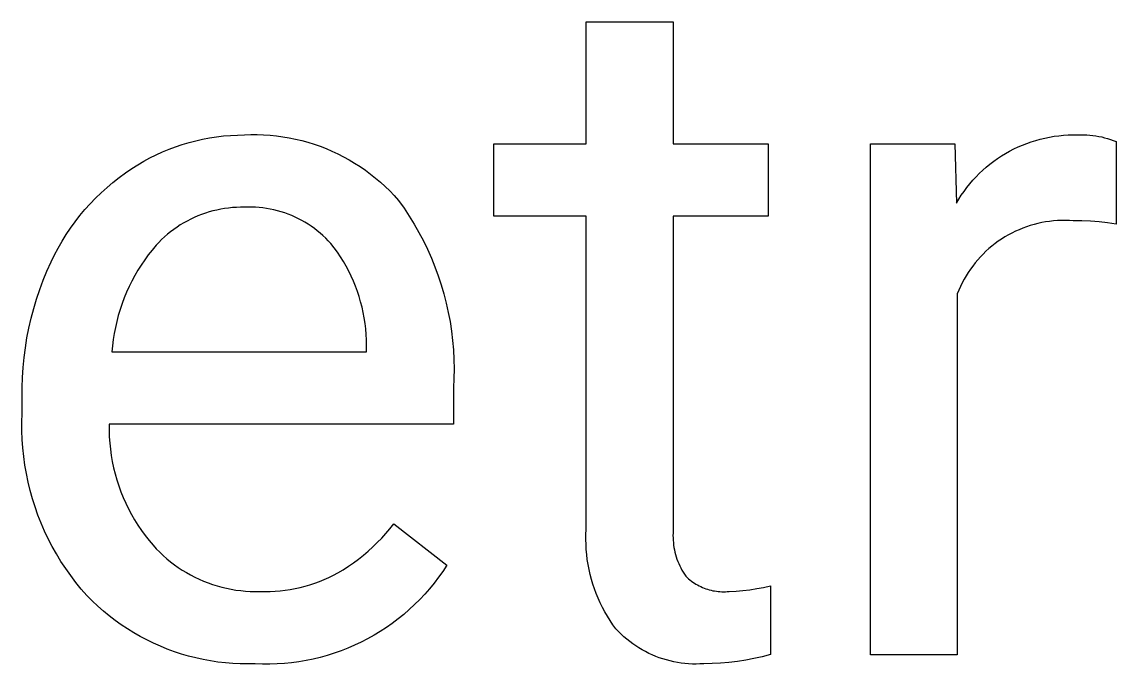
# Model space of a CAD drawing. Header units: millimetres. Extents: x 1383 to 4664, y -160 to 2132.
# Drawn here: x 4521.85 to 4559.32, y 130.21 to 152.19 of the extents above; entities that cross this region are included whole.
import ezdxf

# ---------------------------------------------------------------- set-up
doc = ezdxf.new("R2010")
doc.units = ezdxf.units.MM
doc.header["$MEASUREMENT"] = 0
doc.layers.add('Domyślny', color=7, linetype='Continuous', true_color=0x000000)

msp = doc.modelspace()

# ---------------------------------------------------------------- linework, layer by layer
at = {"layer": 'Domyślny'}
for p, q in [((4541.174, 148.017), (4541.174, 152.195)), ((4541.174, 152.195), (4544.153, 152.195)), ((4544.153, 152.195), (4544.153, 148.017)), ((4527.339, 147.999), (4527.569, 148.068)), ((4527.569, 148.068), (4527.801, 148.129)), ((4527.801, 148.129), (4528.035, 148.182)), ((4528.035, 148.182), (4528.271, 148.226)), ((4528.271, 148.226), (4528.508, 148.263)), ((4528.508, 148.263), (4528.747, 148.291)), ((4528.747, 148.291), (4528.986, 148.311)), ((4528.986, 148.311), (4529.226, 148.323)), ((4529.226, 148.323), (4529.466, 148.326)), ((4529.466, 148.326), (4529.685, 148.335)), ((4529.685, 148.335), (4529.905, 148.335)), ((4529.905, 148.335), (4530.125, 148.329)), ((4530.125, 148.329), (4530.345, 148.315)), ((4530.345, 148.315), (4530.564, 148.293)), ((4530.564, 148.293), (4530.782, 148.264)), ((4530.782, 148.264), (4530.999, 148.228)), ((4530.999, 148.228), (4531.214, 148.185)), ((4531.214, 148.185), (4531.428, 148.134)), ((4531.428, 148.134), (4531.64, 148.076)), ((4531.64, 148.076), (4531.851, 148.011)), ((4556.262, 148.037), (4556.415, 148.09)), ((4556.415, 148.09), (4556.569, 148.139)), ((4556.569, 148.139), (4556.724, 148.182)), ((4556.724, 148.182), (4556.881, 148.219)), ((4556.881, 148.219), (4557.039, 148.251)), ((4557.039, 148.251), (4557.199, 148.278)), ((4557.199, 148.278), (4557.359, 148.299)), ((4557.359, 148.299), (4557.52, 148.314)), ((4557.52, 148.314), (4557.681, 148.324)), ((4557.681, 148.324), (4557.842, 148.328)), ((4557.842, 148.328), (4558.004, 148.326)), ((4558.004, 148.326), (4558.107, 148.33)), ((4558.107, 148.33), (4558.211, 148.33)), ((4558.211, 148.33), (4558.315, 148.327)), ((4558.315, 148.327), (4558.419, 148.32)), ((4558.419, 148.32), (4558.522, 148.309)), ((4558.522, 148.309), (4558.625, 148.295)), ((4558.625, 148.295), (4558.728, 148.277)), ((4558.728, 148.277), (4558.829, 148.256)), ((4558.829, 148.256), (4558.93, 148.231)), ((4558.93, 148.231), (4559.03, 148.202)), ((4559.03, 148.202), (4559.129, 148.171)), ((4559.129, 148.171), (4559.227, 148.135)), ((4559.227, 148.135), (4559.324, 148.097)), ((4559.324, 148.097), (4559.324, 145.273)), ((4526.448, 147.646), (4526.666, 147.746)), ((4526.666, 147.746), (4526.887, 147.838)), ((4526.887, 147.838), (4527.112, 147.923)), ((4527.112, 147.923), (4527.339, 147.999)), ((4531.851, 148.011), (4532.058, 147.939)), ((4532.058, 147.939), (4532.264, 147.86)), ((4532.264, 147.86), (4532.466, 147.774)), ((4532.466, 147.774), (4532.665, 147.681)), ((4532.665, 147.681), (4532.862, 147.581)), ((4538.005, 145.541), (4538.005, 148.017)), ((4538.005, 148.017), (4541.174, 148.017)), ((4544.153, 148.017), (4547.402, 148.017)), ((4547.402, 148.017), (4547.402, 145.541)), ((4550.908, 130.532), (4550.908, 148.017)), ((4550.908, 148.017), (4553.804, 148.017)), ((4553.804, 148.017), (4553.852, 145.986)), ((4555.396, 147.606), (4555.534, 147.69)), ((4555.534, 147.69), (4555.675, 147.77)), ((4555.675, 147.77), (4555.818, 147.844)), ((4555.818, 147.844), (4555.964, 147.913)), ((4555.964, 147.913), (4556.112, 147.978)), ((4556.112, 147.978), (4556.262, 148.037)), ((4525.613, 147.173), (4525.815, 147.302)), ((4525.815, 147.302), (4526.022, 147.424)), ((4526.022, 147.424), (4526.233, 147.539)), ((4526.233, 147.539), (4526.448, 147.646)), ((4532.862, 147.581), (4533.054, 147.475)), ((4533.054, 147.475), (4533.243, 147.363)), ((4533.243, 147.363), (4533.428, 147.244)), ((4554.877, 147.223), (4555.002, 147.326)), ((4555.002, 147.326), (4555.13, 147.424)), ((4555.13, 147.424), (4555.262, 147.517)), ((4555.262, 147.517), (4555.396, 147.606)), ((4525.176, 146.865), (4525.392, 147.023)), ((4525.392, 147.023), (4525.613, 147.173)), ((4533.428, 147.244), (4533.609, 147.119)), ((4533.609, 147.119), (4533.786, 146.988)), ((4533.786, 146.988), (4533.958, 146.851)), ((4554.525, 146.891), (4554.638, 147.006)), ((4554.638, 147.006), (4554.756, 147.117)), ((4554.756, 147.117), (4554.877, 147.223)), ((4524.761, 146.526), (4524.965, 146.699)), ((4524.965, 146.699), (4525.176, 146.865)), ((4533.958, 146.851), (4534.126, 146.709)), ((4534.126, 146.709), (4534.288, 146.56)), ((4534.288, 146.56), (4534.446, 146.407)), ((4554.21, 146.523), (4554.311, 146.649)), ((4554.311, 146.649), (4554.416, 146.772)), ((4554.416, 146.772), (4554.525, 146.891)), ((4524.371, 146.161), (4524.563, 146.347)), ((4524.563, 146.347), (4524.761, 146.526)), ((4534.446, 146.407), (4534.598, 146.248)), ((4534.598, 146.248), (4534.744, 146.084)), ((4553.935, 146.125), (4554.022, 146.261)), ((4554.022, 146.261), (4554.114, 146.394)), ((4554.114, 146.394), (4554.21, 146.523)), ((4524.006, 145.768), (4524.185, 145.968)), ((4524.185, 145.968), (4524.371, 146.161)), ((4528.789, 145.806), (4528.655, 145.783)), ((4528.923, 145.824), (4528.789, 145.806)), ((4529.059, 145.838), (4528.923, 145.824)), ((4529.194, 145.847), (4529.059, 145.838)), ((4529.33, 145.851), (4529.194, 145.847)), ((4529.466, 145.851), (4529.33, 145.851)), ((4529.593, 145.854), (4529.466, 145.851)), ((4529.721, 145.854), (4529.593, 145.854)), ((4529.848, 145.849), (4529.721, 145.854)), ((4529.975, 145.84), (4529.848, 145.849)), ((4530.102, 145.826), (4529.975, 145.84)), ((4530.229, 145.808), (4530.102, 145.826)), ((4530.354, 145.786), (4530.229, 145.808)), ((4534.744, 146.084), (4534.933, 145.819)), ((4534.933, 145.819), (4535.113, 145.548)), ((4553.852, 145.986), (4553.935, 146.125)), ((4523.67, 145.352), (4523.835, 145.563)), ((4523.835, 145.563), (4524.006, 145.768)), ((4527.628, 145.441), (4527.507, 145.379)), ((4527.75, 145.499), (4527.628, 145.441)), ((4527.875, 145.553), (4527.75, 145.499)), ((4528.002, 145.602), (4527.875, 145.553)), ((4528.13, 145.648), (4528.002, 145.602)), ((4528.259, 145.688), (4528.13, 145.648)), ((4528.39, 145.724), (4528.259, 145.688)), ((4528.522, 145.756), (4528.39, 145.724)), ((4528.655, 145.783), (4528.522, 145.756)), ((4530.479, 145.759), (4530.354, 145.786)), ((4530.603, 145.729), (4530.479, 145.759)), ((4530.726, 145.694), (4530.603, 145.729)), ((4530.847, 145.655), (4530.726, 145.694)), ((4530.967, 145.612), (4530.847, 145.655)), ((4531.086, 145.565), (4530.967, 145.612)), ((4531.203, 145.513), (4531.086, 145.565)), ((4531.318, 145.458), (4531.203, 145.513)), ((4531.431, 145.399), (4531.318, 145.458)), ((4535.113, 145.548), (4535.284, 145.272)), ((4541.174, 145.541), (4538.005, 145.541)), ((4541.174, 134.824), (4541.174, 145.541)), ((4547.402, 145.541), (4544.153, 145.541)), ((4544.153, 145.541), (4544.153, 134.783)), ((4523.364, 144.914), (4523.513, 145.136)), ((4523.513, 145.136), (4523.67, 145.352)), ((4527.047, 145.091), (4526.938, 145.01)), ((4527.158, 145.169), (4527.047, 145.091)), ((4527.272, 145.243), (4527.158, 145.169)), ((4527.388, 145.313), (4527.272, 145.243)), ((4527.507, 145.379), (4527.388, 145.313)), ((4531.542, 145.336), (4531.431, 145.399)), ((4531.651, 145.27), (4531.542, 145.336)), ((4531.758, 145.2), (4531.651, 145.27)), ((4531.862, 145.126), (4531.758, 145.2)), ((4531.963, 145.048), (4531.862, 145.126)), ((4532.062, 144.968), (4531.963, 145.048)), ((4535.284, 145.272), (4535.445, 144.99)), ((4555.998, 145.082), (4555.874, 145.027)), ((4556.124, 145.134), (4555.998, 145.082)), ((4556.252, 145.181), (4556.124, 145.134)), ((4556.381, 145.223), (4556.252, 145.181)), ((4556.512, 145.261), (4556.381, 145.223)), ((4556.643, 145.295), (4556.512, 145.261)), ((4556.776, 145.323), (4556.643, 145.295)), ((4556.91, 145.348), (4556.776, 145.323)), ((4557.044, 145.367), (4556.91, 145.348)), ((4557.18, 145.382), (4557.044, 145.367)), ((4557.315, 145.392), (4557.18, 145.382)), ((4557.451, 145.398), (4557.315, 145.392)), ((4557.587, 145.399), (4557.451, 145.398)), ((4557.723, 145.395), (4557.587, 145.399)), ((4557.858, 145.386), (4557.723, 145.395)), ((4558.153, 145.383), (4557.858, 145.386)), ((4558.447, 145.37), (4558.153, 145.383)), ((4558.74, 145.348), (4558.447, 145.37)), ((4559.032, 145.315), (4558.74, 145.348)), ((4559.324, 145.273), (4559.032, 145.315)), ((4523.088, 144.455), (4523.222, 144.687)), ((4523.222, 144.687), (4523.364, 144.914)), ((4526.631, 144.743), (4526.534, 144.648)), ((4526.73, 144.835), (4526.631, 144.743)), ((4526.833, 144.924), (4526.73, 144.835)), ((4526.938, 145.01), (4526.833, 144.924)), ((4532.158, 144.884), (4532.062, 144.968)), ((4532.251, 144.797), (4532.158, 144.884)), ((4532.341, 144.706), (4532.251, 144.797)), ((4532.428, 144.613), (4532.341, 144.706)), ((4535.445, 144.99), (4535.597, 144.702)), ((4535.597, 144.702), (4535.739, 144.41)), ((4555.287, 144.686), (4555.177, 144.606)), ((4555.4, 144.762), (4555.287, 144.686)), ((4555.515, 144.834), (4555.4, 144.762)), ((4555.633, 144.902), (4555.515, 144.834)), ((4555.752, 144.967), (4555.633, 144.902)), ((4555.874, 145.027), (4555.752, 144.967)), ((4522.962, 144.219), (4523.088, 144.455)), ((4526.306, 144.386), (4526.176, 144.219)), ((4526.441, 144.549), (4526.306, 144.386)), ((4526.534, 144.648), (4526.441, 144.549)), ((4532.543, 144.463), (4532.428, 144.613)), ((4532.653, 144.31), (4532.543, 144.463)), ((4532.758, 144.154), (4532.653, 144.31)), ((4535.739, 144.41), (4535.871, 144.113)), ((4554.865, 144.343), (4554.768, 144.249)), ((4554.966, 144.434), (4554.865, 144.343)), ((4555.07, 144.522), (4554.966, 144.434)), ((4555.177, 144.606), (4555.07, 144.522)), ((4522.705, 143.666), (4522.845, 143.978)), ((4522.845, 143.978), (4522.962, 144.219)), ((4526.051, 144.048), (4525.933, 143.873)), ((4526.176, 144.219), (4526.051, 144.048)), ((4532.857, 143.994), (4532.758, 144.154)), ((4532.951, 143.83), (4532.857, 143.994)), ((4535.871, 144.113), (4535.994, 143.812)), ((4554.495, 143.946), (4554.411, 143.839)), ((4554.582, 144.05), (4554.495, 143.946)), ((4554.673, 144.151), (4554.582, 144.05)), ((4554.768, 144.249), (4554.673, 144.151)), ((4522.575, 143.35), (4522.705, 143.666)), ((4525.82, 143.694), (4525.714, 143.511)), ((4525.933, 143.873), (4525.82, 143.694)), ((4533.04, 143.664), (4532.951, 143.83)), ((4533.122, 143.494), (4533.04, 143.664)), ((4535.994, 143.812), (4536.106, 143.506)), ((4554.255, 143.616), (4554.183, 143.501)), ((4554.331, 143.729), (4554.255, 143.616)), ((4554.411, 143.839), (4554.331, 143.729)), ((4522.456, 143.03), (4522.575, 143.35)), ((4525.614, 143.325), (4525.52, 143.135)), ((4525.714, 143.511), (4525.614, 143.325)), ((4533.199, 143.322), (4533.122, 143.494)), ((4533.271, 143.148), (4533.199, 143.322)), ((4536.106, 143.506), (4536.208, 143.198)), ((4536.208, 143.198), (4536.299, 142.886)), ((4554.051, 143.263), (4553.991, 143.141)), ((4554.115, 143.383), (4554.051, 143.263)), ((4554.183, 143.501), (4554.115, 143.383)), ((4522.347, 142.706), (4522.456, 143.03)), ((4525.432, 142.943), (4525.351, 142.748)), ((4525.52, 143.135), (4525.432, 142.943)), ((4533.336, 142.971), (4533.271, 143.148)), ((4533.395, 142.792), (4533.336, 142.971)), ((4536.299, 142.886), (4536.38, 142.571)), ((4553.935, 143.017), (4553.884, 142.891)), ((4553.884, 142.891), (4553.884, 130.532)), ((4553.991, 143.141), (4553.935, 143.017)), ((4522.249, 142.379), (4522.347, 142.706)), ((4525.277, 142.55), (4525.209, 142.349)), ((4525.351, 142.748), (4525.277, 142.55)), ((4533.448, 142.611), (4533.395, 142.792)), ((4533.495, 142.429), (4533.448, 142.611)), ((4533.536, 142.245), (4533.495, 142.429)), ((4536.38, 142.571), (4536.451, 142.253)), ((4522.084, 141.716), (4522.161, 142.049)), ((4522.161, 142.049), (4522.249, 142.379)), ((4525.148, 142.147), (4525.094, 141.942)), ((4525.209, 142.349), (4525.148, 142.147)), ((4533.571, 142.06), (4533.536, 142.245)), ((4533.6, 141.873), (4533.571, 142.06)), ((4536.451, 142.253), (4536.51, 141.934)), ((4522.019, 141.38), (4522.084, 141.716)), ((4525.047, 141.736), (4525.006, 141.529)), ((4525.094, 141.942), (4525.047, 141.736)), ((4533.622, 141.686), (4533.6, 141.873)), ((4533.638, 141.498), (4533.622, 141.686)), ((4536.51, 141.934), (4536.559, 141.613)), ((4521.964, 141.043), (4522.019, 141.38)), ((4524.973, 141.32), (4524.947, 141.11)), ((4525.006, 141.529), (4524.973, 141.32)), ((4533.647, 141.31), (4533.638, 141.498)), ((4533.65, 141.122), (4533.647, 141.31)), ((4536.559, 141.613), (4536.598, 141.29)), ((4521.92, 140.704), (4521.964, 141.043)), ((4524.947, 141.11), (4524.928, 140.899)), ((4533.65, 140.899), (4533.65, 141.122)), ((4536.598, 141.29), (4536.625, 140.966)), ((4536.625, 140.966), (4536.642, 140.641)), ((4521.887, 140.364), (4521.92, 140.704)), ((4524.928, 140.899), (4533.65, 140.899)), ((4536.642, 140.641), (4536.648, 140.316)), ((4521.865, 140.023), (4521.887, 140.364)), ((4536.648, 140.316), (4536.643, 139.991)), ((4521.854, 139.682), (4521.865, 140.023)), ((4536.643, 139.991), (4536.627, 139.666)), ((4521.855, 139.34), (4521.854, 139.682)), ((4536.627, 139.666), (4536.627, 138.424)), ((4521.855, 138.791), (4521.855, 139.34)), ((4521.845, 138.496), (4521.855, 138.791)), ((4521.846, 138.201), (4521.845, 138.496)), ((4536.627, 138.424), (4524.831, 138.424)), ((4524.831, 138.424), (4524.831, 138.209)), ((4521.856, 137.906), (4521.846, 138.201)), ((4524.831, 138.209), (4524.838, 137.994)), ((4524.838, 137.994), (4524.853, 137.78)), ((4521.876, 137.611), (4521.856, 137.906)), ((4521.907, 137.317), (4521.876, 137.611)), ((4524.853, 137.78), (4524.876, 137.566)), ((4524.876, 137.566), (4524.905, 137.354)), ((4521.948, 137.025), (4521.907, 137.317)), ((4524.905, 137.354), (4524.943, 137.142)), ((4521.998, 136.734), (4521.948, 137.025)), ((4524.943, 137.142), (4524.987, 136.932)), ((4524.987, 136.932), (4525.039, 136.724)), ((4522.058, 136.445), (4521.998, 136.734)), ((4522.129, 136.158), (4522.058, 136.445)), ((4525.039, 136.724), (4525.098, 136.517)), ((4525.098, 136.517), (4525.164, 136.313)), ((4522.208, 135.874), (4522.129, 136.158)), ((4525.164, 136.313), (4525.238, 136.111)), ((4525.238, 136.111), (4525.318, 135.912)), ((4522.298, 135.592), (4522.208, 135.874)), ((4525.318, 135.912), (4525.405, 135.716)), ((4525.405, 135.716), (4525.499, 135.522)), ((4522.397, 135.314), (4522.298, 135.592)), ((4522.505, 135.039), (4522.397, 135.314)), ((4525.499, 135.522), (4525.6, 135.333)), ((4525.6, 135.333), (4525.707, 135.147)), ((4522.623, 134.768), (4522.505, 135.039)), ((4525.707, 135.147), (4525.821, 134.964)), ((4525.821, 134.964), (4525.941, 134.786)), ((4534.45, 134.848), (4534.584, 135.015)), ((4534.584, 135.015), (4536.402, 133.596)), ((4522.75, 134.502), (4522.623, 134.768)), ((4525.941, 134.786), (4526.067, 134.612)), ((4526.067, 134.612), (4526.199, 134.443)), ((4534.168, 134.527), (4534.312, 134.685)), ((4534.312, 134.685), (4534.45, 134.848)), ((4541.164, 134.479), (4541.166, 134.651)), ((4541.166, 134.651), (4541.174, 134.824)), ((4544.148, 134.7), (4544.146, 134.617)), ((4544.146, 134.617), (4544.147, 134.535)), ((4544.153, 134.783), (4544.148, 134.7)), ((4522.886, 134.24), (4522.75, 134.502)), ((4523.031, 133.982), (4522.886, 134.24)), ((4526.199, 134.443), (4526.337, 134.279)), ((4526.337, 134.279), (4526.449, 134.158)), ((4533.707, 134.082), (4533.866, 134.225)), ((4533.866, 134.225), (4534.019, 134.374)), ((4534.019, 134.374), (4534.168, 134.527)), ((4541.167, 134.306), (4541.164, 134.479)), ((4541.176, 134.134), (4541.167, 134.306)), ((4544.147, 134.535), (4544.151, 134.452)), ((4544.151, 134.452), (4544.158, 134.369)), ((4544.158, 134.369), (4544.167, 134.287)), ((4544.167, 134.287), (4544.18, 134.205)), ((4544.18, 134.205), (4544.195, 134.124)), ((4523.184, 133.73), (4523.031, 133.982)), ((4526.449, 134.158), (4526.565, 134.041)), ((4526.565, 134.041), (4526.685, 133.928)), ((4526.685, 133.928), (4526.808, 133.819)), ((4526.808, 133.819), (4526.936, 133.715)), ((4533.206, 133.682), (4533.378, 133.81)), ((4533.378, 133.81), (4533.545, 133.943)), ((4533.545, 133.943), (4533.707, 134.082)), ((4541.191, 133.962), (4541.176, 134.134)), ((4541.212, 133.79), (4541.191, 133.962)), ((4544.195, 134.124), (4544.213, 134.043)), ((4544.213, 134.043), (4544.234, 133.963)), ((4544.234, 133.963), (4544.257, 133.884)), ((4544.257, 133.884), (4544.283, 133.806)), ((4544.283, 133.806), (4544.312, 133.728)), ((4523.346, 133.483), (4523.184, 133.73)), ((4523.517, 133.242), (4523.346, 133.483)), ((4526.936, 133.715), (4527.067, 133.616)), ((4527.067, 133.616), (4527.201, 133.521)), ((4527.201, 133.521), (4527.339, 133.43)), ((4527.339, 133.43), (4527.479, 133.345)), ((4532.669, 133.333), (4532.852, 133.444)), ((4532.852, 133.444), (4533.031, 133.56)), ((4533.031, 133.56), (4533.206, 133.682)), ((4536.402, 133.596), (4536.264, 133.387)), ((4541.239, 133.62), (4541.212, 133.79)), ((4541.271, 133.45), (4541.239, 133.62)), ((4541.309, 133.282), (4541.271, 133.45)), ((4544.312, 133.728), (4544.344, 133.652)), ((4544.344, 133.652), (4544.378, 133.576)), ((4544.378, 133.576), (4544.415, 133.502)), ((4544.415, 133.502), (4544.454, 133.429)), ((4544.454, 133.429), (4544.496, 133.358)), ((4523.695, 133.006), (4523.517, 133.242)), ((4527.479, 133.345), (4527.623, 133.264)), ((4527.623, 133.264), (4527.769, 133.188)), ((4527.769, 133.188), (4527.918, 133.118)), ((4527.918, 133.118), (4528.069, 133.053)), ((4528.069, 133.053), (4528.222, 132.993)), ((4532.039, 133.043), (4532.2, 133.108)), ((4532.2, 133.108), (4532.359, 133.178)), ((4532.359, 133.178), (4532.515, 133.253)), ((4532.515, 133.253), (4532.669, 133.333)), ((4536.12, 133.184), (4535.968, 132.986)), ((4536.264, 133.387), (4536.12, 133.184)), ((4541.353, 133.114), (4541.309, 133.282)), ((4541.402, 132.949), (4541.353, 133.114)), ((4544.496, 133.358), (4544.54, 133.288)), ((4544.54, 133.288), (4544.587, 133.22)), ((4544.587, 133.22), (4544.632, 133.176)), ((4544.632, 133.176), (4544.678, 133.135)), ((4544.678, 133.135), (4544.726, 133.095)), ((4544.726, 133.095), (4544.775, 133.057)), ((4544.775, 133.057), (4544.826, 133.02)), ((4523.881, 132.777), (4523.695, 133.006)), ((4524.075, 132.555), (4523.881, 132.777)), ((4528.222, 132.993), (4528.377, 132.938)), ((4528.377, 132.938), (4528.534, 132.889)), ((4528.534, 132.889), (4528.693, 132.845)), ((4528.693, 132.845), (4528.853, 132.807)), ((4528.853, 132.807), (4529.015, 132.775)), ((4529.015, 132.775), (4529.177, 132.748)), ((4529.177, 132.748), (4529.34, 132.727)), ((4529.34, 132.727), (4529.504, 132.711)), ((4529.504, 132.711), (4529.668, 132.701)), ((4529.668, 132.701), (4529.833, 132.697)), ((4529.833, 132.697), (4529.997, 132.699)), ((4529.997, 132.699), (4530.171, 132.696)), ((4530.171, 132.696), (4530.345, 132.699)), ((4530.345, 132.699), (4530.518, 132.708)), ((4530.518, 132.708), (4530.691, 132.723)), ((4530.691, 132.723), (4530.863, 132.743)), ((4530.863, 132.743), (4531.035, 132.769)), ((4531.035, 132.769), (4531.206, 132.801)), ((4531.206, 132.801), (4531.375, 132.838)), ((4531.375, 132.838), (4531.544, 132.881)), ((4531.544, 132.881), (4531.71, 132.929)), ((4531.71, 132.929), (4531.875, 132.983)), ((4531.875, 132.983), (4532.039, 133.043)), ((4535.81, 132.792), (4535.646, 132.605)), ((4535.968, 132.986), (4535.81, 132.792)), ((4541.457, 132.785), (4541.402, 132.949)), ((4541.517, 132.624), (4541.457, 132.785)), ((4544.826, 133.02), (4544.878, 132.985)), ((4544.878, 132.985), (4544.931, 132.952)), ((4544.931, 132.952), (4544.985, 132.921)), ((4544.985, 132.921), (4545.04, 132.891)), ((4545.04, 132.891), (4545.095, 132.864)), ((4545.095, 132.864), (4545.152, 132.838)), ((4545.152, 132.838), (4545.21, 132.814)), ((4545.21, 132.814), (4545.269, 132.793)), ((4545.269, 132.793), (4545.328, 132.773)), ((4545.328, 132.773), (4545.388, 132.755)), ((4545.388, 132.755), (4545.448, 132.74)), ((4545.448, 132.74), (4545.509, 132.726)), ((4545.509, 132.726), (4545.57, 132.715)), ((4545.57, 132.715), (4545.632, 132.705)), ((4545.632, 132.705), (4545.694, 132.698)), ((4545.694, 132.698), (4545.756, 132.693)), ((4545.756, 132.693), (4545.818, 132.69)), ((4545.818, 132.69), (4545.881, 132.689)), ((4545.881, 132.689), (4545.943, 132.69)), ((4545.943, 132.69), (4546.005, 132.693)), ((4546.005, 132.693), (4546.068, 132.699)), ((4546.068, 132.699), (4546.305, 132.711)), ((4546.305, 132.711), (4546.543, 132.731)), ((4546.543, 132.731), (4546.779, 132.759)), ((4546.779, 132.759), (4547.015, 132.795)), ((4547.015, 132.795), (4547.249, 132.838)), ((4547.249, 132.838), (4547.482, 132.89)), ((4547.482, 132.89), (4547.482, 130.537)), ((4524.256, 132.373), (4524.075, 132.555)), ((4524.442, 132.197), (4524.256, 132.373)), ((4535.475, 132.423), (4535.298, 132.247)), ((4535.646, 132.605), (4535.475, 132.423)), ((4541.583, 132.464), (4541.517, 132.624)), ((4541.654, 132.307), (4541.583, 132.464)), ((4541.731, 132.152), (4541.654, 132.307)), ((4524.635, 132.028), (4524.442, 132.197)), ((4524.833, 131.865), (4524.635, 132.028)), ((4535.115, 132.077), (4534.926, 131.914)), ((4535.298, 132.247), (4535.115, 132.077)), ((4541.812, 132), (4541.731, 132.152)), ((4541.899, 131.85), (4541.812, 132)), ((4525.036, 131.71), (4524.833, 131.865)), ((4525.244, 131.561), (4525.036, 131.71)), ((4525.458, 131.419), (4525.244, 131.561)), ((4534.533, 131.607), (4534.328, 131.464)), ((4534.732, 131.757), (4534.533, 131.607)), ((4534.926, 131.914), (4534.732, 131.757)), ((4541.991, 131.704), (4541.899, 131.85)), ((4542.087, 131.561), (4541.991, 131.704)), ((4542.188, 131.421), (4542.087, 131.561)), ((4525.675, 131.284), (4525.458, 131.419)), ((4525.898, 131.157), (4525.675, 131.284)), ((4533.906, 131.199), (4533.688, 131.077)), ((4534.119, 131.328), (4533.906, 131.199)), ((4534.328, 131.464), (4534.119, 131.328)), ((4542.277, 131.327), (4542.188, 131.421)), ((4542.369, 131.237), (4542.277, 131.327)), ((4542.464, 131.15), (4542.369, 131.237)), ((4526.124, 131.038), (4525.898, 131.157)), ((4526.355, 130.926), (4526.124, 131.038)), ((4526.589, 130.822), (4526.355, 130.926)), ((4526.826, 130.726), (4526.589, 130.822)), ((4533.24, 130.857), (4533.011, 130.758)), ((4533.466, 130.963), (4533.24, 130.857)), ((4533.688, 131.077), (4533.466, 130.963)), ((4542.562, 131.066), (4542.464, 131.15)), ((4542.663, 130.986), (4542.562, 131.066)), ((4542.766, 130.909), (4542.663, 130.986)), ((4542.872, 130.836), (4542.766, 130.909)), ((4542.981, 130.766), (4542.872, 130.836)), ((4527.067, 130.637), (4526.826, 130.726)), ((4527.31, 130.558), (4527.067, 130.637)), ((4527.556, 130.486), (4527.31, 130.558)), ((4527.804, 130.423), (4527.556, 130.486)), ((4532.064, 130.444), (4531.821, 130.385)), ((4532.305, 130.51), (4532.064, 130.444)), ((4532.543, 130.585), (4532.305, 130.51)), ((4532.778, 130.667), (4532.543, 130.585)), ((4533.011, 130.758), (4532.778, 130.667)), ((4543.092, 130.701), (4542.981, 130.766)), ((4543.205, 130.639), (4543.092, 130.701)), ((4543.32, 130.581), (4543.205, 130.639)), ((4543.437, 130.527), (4543.32, 130.581)), ((4543.556, 130.477), (4543.437, 130.527)), ((4543.676, 130.432), (4543.556, 130.477)), ((4543.798, 130.39), (4543.676, 130.432)), ((4547.202, 130.465), (4546.92, 130.402)), ((4547.482, 130.537), (4547.202, 130.465)), ((4553.884, 130.532), (4550.908, 130.532)), ((4528.055, 130.368), (4527.804, 130.423)), ((4528.307, 130.321), (4528.055, 130.368)), ((4528.56, 130.284), (4528.307, 130.321)), ((4528.814, 130.254), (4528.56, 130.284)), ((4529.07, 130.233), (4528.814, 130.254)), ((4529.326, 130.221), (4529.07, 130.233)), ((4529.582, 130.218), (4529.326, 130.221)), ((4529.838, 130.223), (4529.582, 130.218)), ((4530.087, 130.213), (4529.838, 130.223)), ((4530.337, 130.213), (4530.087, 130.213)), ((4530.586, 130.22), (4530.337, 130.213)), ((4530.835, 130.236), (4530.586, 130.22)), ((4531.084, 130.261), (4530.835, 130.236)), ((4531.331, 130.294), (4531.084, 130.261)), ((4531.577, 130.335), (4531.331, 130.294)), ((4531.821, 130.385), (4531.577, 130.335)), ((4543.922, 130.353), (4543.798, 130.39)), ((4544.046, 130.32), (4543.922, 130.353)), ((4544.172, 130.292), (4544.046, 130.32)), ((4544.298, 130.268), (4544.172, 130.292)), ((4544.426, 130.248), (4544.298, 130.268)), ((4544.554, 130.233), (4544.426, 130.248)), ((4544.682, 130.222), (4544.554, 130.233)), ((4544.811, 130.215), (4544.682, 130.222)), ((4544.94, 130.213), (4544.811, 130.215)), ((4545.069, 130.216), (4544.94, 130.213)), ((4545.197, 130.223), (4545.069, 130.216)), ((4545.486, 130.229), (4545.197, 130.223)), ((4545.775, 130.245), (4545.486, 130.229)), ((4546.063, 130.27), (4545.775, 130.245)), ((4546.35, 130.305), (4546.063, 130.27)), ((4546.636, 130.349), (4546.35, 130.305)), ((4546.92, 130.402), (4546.636, 130.349))]:
    msp.add_line(p, q, dxfattribs=at)

doc.saveas('drawing.dxf')
